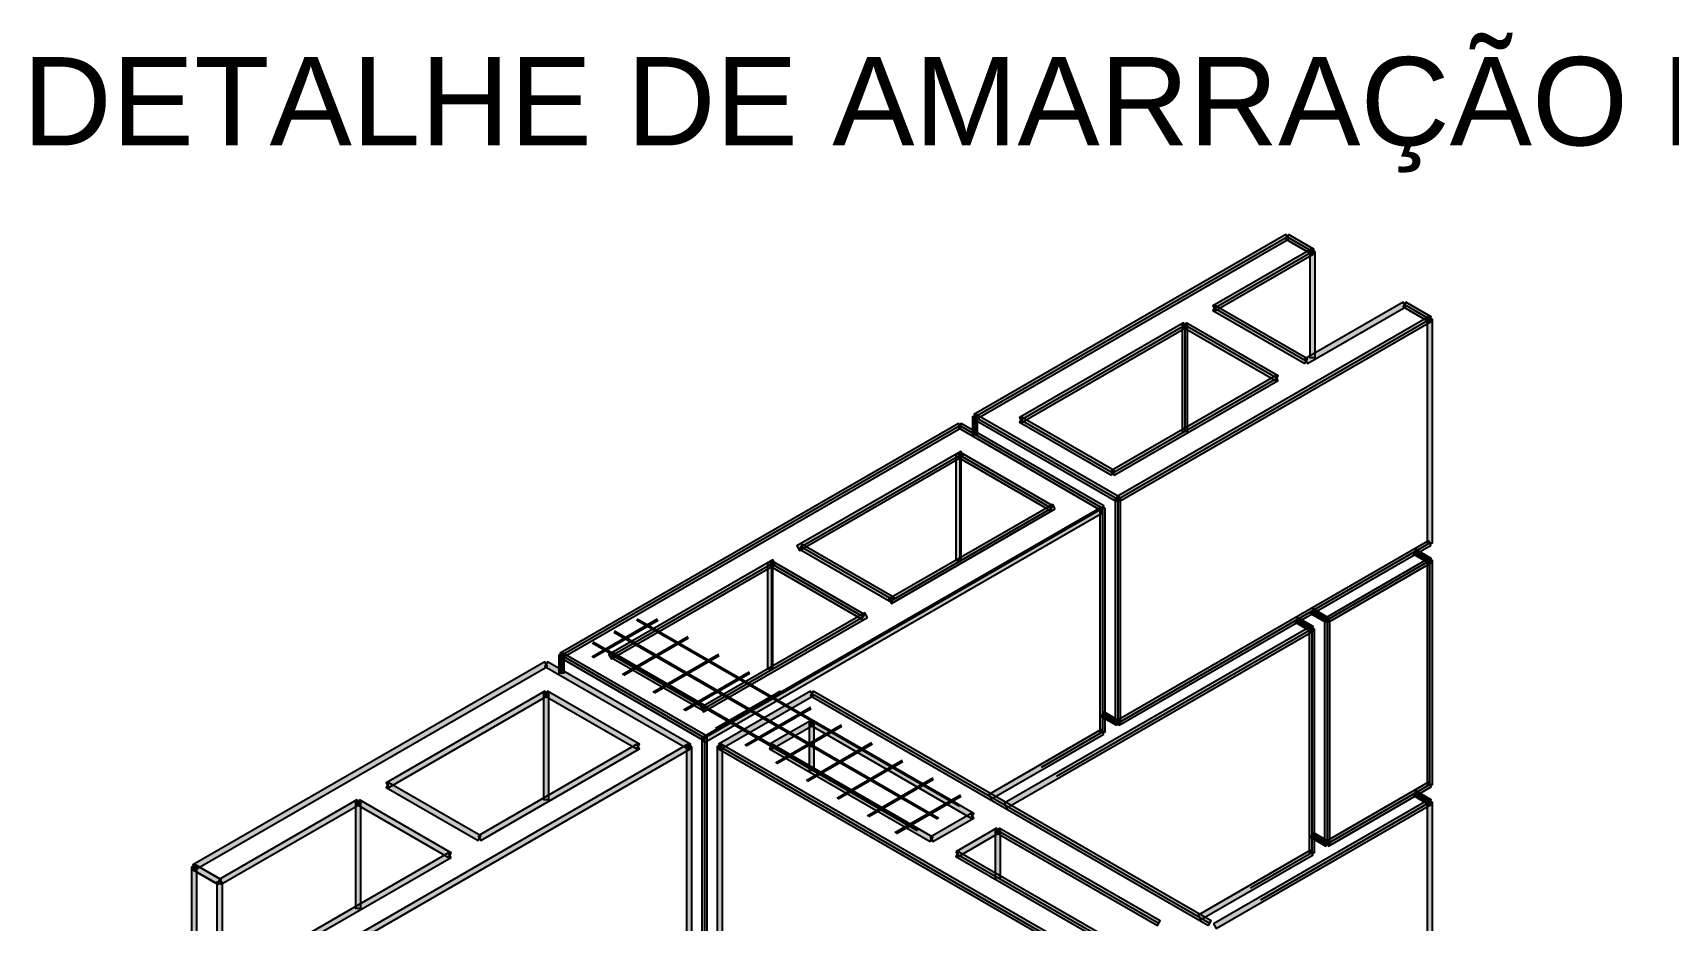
# Model space of a CAD drawing. Extents: x 0 to 119, y 0 to 84.
# Drawn here: x 61.5 to 67.05, y 63.28 to 66.3 of the extents above; entities that cross this region are included whole.
import ezdxf

# ---------------------------------------------------------------- set-up
doc = ezdxf.new("R2010")
doc.units = 0
doc.header["$MEASUREMENT"] = 0
doc.layers.add('3', color=7, linetype='CONTINUOUS')
doc.layers.add('4', color=5, linetype='CONTINUOUS')
doc.styles.add('TQS_ARIAL', font='arial.ttf')

msp = doc.modelspace()

# ---------------------------------------------------------------- linework, layer by layer
at = {"layer": '3', "color": 7, "linetype": 'Continuous'}
for p, q in [((64.693041, 64.992408), (65.752189, 65.603907)), ((65.752189, 65.603907), (65.838791, 65.553907)), ((65.505143, 65.361276), (65.838791, 65.553907)), ((65.816913, 65.181276), (65.505143, 65.361276)), ((65.816913, 65.181276), (65.505143, 65.361276)), ((66.15056, 65.373907), (66.237163, 65.323907)), ((64.848926, 64.982408), (65.405143, 65.303541)), ((65.178015, 64.712408), (66.237163, 65.323907)), ((65.178015, 64.712408), (66.237163, 65.323907)), ((65.405143, 65.303541), (65.405143, 64.943541)), ((65.716913, 65.123541), (65.405143, 65.303541)), ((65.160695, 64.802408), (65.716913, 65.123541)), ((63.29008, 64.182408), (64.64108, 64.962408)), ((64.64108, 64.962408), (65.126054, 64.682408)), ((64.693041, 64.992408), (64.693041, 64.932408)), ((64.693041, 64.992408), (65.178015, 64.712408)), ((64.848926, 64.982408), (65.160695, 64.802408)), ((64.102182, 64.551276), (64.64108, 64.862408)), ((64.64108, 64.862408), (64.64108, 64.502408)), ((64.64108, 64.862408), (64.952849, 64.682408)), ((63.775054, 63.902408), (65.126054, 64.682408)), ((63.775054, 63.902408), (65.126054, 64.682408)), ((64.413951, 64.371276), (64.952849, 64.682408)), ((65.126054, 64.682408), (65.126054, 63.922408)), ((65.178015, 64.712408), (65.178015, 63.952408)), ((65.178015, 64.712408), (65.178015, 63.952408)), ((65.178015, 63.952408), (66.237163, 64.563907)), ((64.413951, 64.371276), (64.102182, 64.551276)), ((65.888156, 64.302408), (66.237163, 64.503907)), ((66.185202, 64.533907), (66.237163, 64.503907)), ((66.237163, 63.743907), (66.237163, 64.503907)), ((63.463285, 64.182408), (64.002182, 64.493541)), ((64.002182, 64.493541), (64.002182, 64.133541)), ((64.313951, 64.313541), (64.002182, 64.493541)), ((63.775054, 64.002408), (64.313951, 64.313541)), ((65.784233, 64.302408), (65.836195, 64.272408)), ((65.836195, 64.332408), (65.888156, 64.302408)), ((65.888156, 64.302408), (65.888156, 63.542408)), ((64.970169, 63.772408), (65.836195, 64.272408)), ((65.836195, 64.272408), (65.836195, 63.512408)), ((63.29008, 64.182408), (63.775054, 63.902408)), ((63.29008, 64.182408), (63.775054, 63.902408)), ((63.29008, 64.182408), (63.29008, 64.122408)), ((63.463285, 64.182408), (63.775054, 64.002408)), ((63.775054, 63.902408), (64.260028, 64.182408)), ((64.138785, 64.052408), (65.489784, 63.272408)), ((65.126054, 63.982408), (65.178015, 63.952408)), ((63.775054, 63.902408), (63.775054, 63.142408)), ((64.918208, 63.802408), (65.126054, 63.922408)), ((63.827016, 63.872408), (65.178015, 63.092408)), ((65.888156, 63.542408), (66.237163, 63.743907)), ((65.662989, 63.352408), (66.237163, 63.683907)), ((66.185202, 63.713907), (66.237163, 63.683907)), ((66.185202, 63.713907), (66.237163, 63.683907)), ((64.770983, 63.587408), (65.316579, 63.272408)), ((65.836195, 63.572408), (65.888156, 63.542408)), ((64.632419, 63.507408), (65.178015, 63.192408)), ((65.628348, 63.392408), (65.836195, 63.512408))]:
    msp.add_line(p, q, dxfattribs=at)
for points in [[(64.688541, 65.000202), (64.697541, 64.984614), (65.756689, 65.596113), (65.747689, 65.611702), (64.688541, 65.000202)], [(65.756689, 65.611702), (65.747689, 65.596113), (65.834291, 65.546113), (65.843291, 65.561702), (65.756689, 65.611702)], [(65.843291, 65.546113), (65.834291, 65.561702), (65.500643, 65.36907), (65.509643, 65.353481), (65.843291, 65.546113)], [(65.847791, 65.553907), (65.829791, 65.553907), (65.829791, 65.193907), (65.847791, 65.193907), (65.847791, 65.553907)], [(65.812413, 65.173481), (65.821413, 65.18907), (65.509643, 65.36907), (65.500643, 65.353481), (65.812413, 65.173481)], [(66.15506, 65.366113), (66.14606, 65.381702), (65.812413, 65.18907), (65.821413, 65.173481), (66.15506, 65.366113)], [(66.232663, 65.316113), (66.241663, 65.331702), (66.15506, 65.381702), (66.14606, 65.366113), (66.232663, 65.316113)], [(65.409643, 65.295746), (65.400643, 65.311335), (64.844426, 64.990202), (64.853426, 64.974614), (65.409643, 65.295746)], [(65.173515, 64.720202), (65.182515, 64.704614), (66.241663, 65.316113), (66.232663, 65.331702), (65.173515, 64.720202)], [(65.414143, 65.303541), (65.396143, 65.303541), (65.396143, 64.943541), (65.414143, 64.943541), (65.414143, 65.303541)], [(65.409643, 65.311335), (65.400643, 65.295746), (65.712413, 65.115746), (65.721413, 65.131335), (65.409643, 65.311335)], [(66.246163, 65.323907), (66.228163, 65.323907), (66.228163, 64.563907), (66.246163, 64.563907), (66.246163, 65.323907)], [(65.721413, 65.115746), (65.712413, 65.131335), (65.156195, 64.810202), (65.165195, 64.794614), (65.721413, 65.115746)], [(64.697541, 65.000202), (64.688541, 64.984614), (65.173515, 64.704614), (65.182515, 64.720202), (64.697541, 65.000202)], [(64.64558, 64.954614), (64.63658, 64.970202), (63.28558, 64.190202), (63.29458, 64.174614), (64.64558, 64.954614)], [(65.121554, 64.674614), (65.130554, 64.690202), (64.64558, 64.970202), (64.63658, 64.954614), (65.121554, 64.674614)], [(64.702041, 64.992408), (64.684041, 64.992408), (64.684041, 64.932408), (64.702041, 64.932408), (64.702041, 64.992408)], [(65.156195, 64.794614), (65.165195, 64.810202), (64.853426, 64.990202), (64.844426, 64.974614), (65.156195, 64.794614)], [(64.653899, 64.859418), (64.644899, 64.875006), (64.088682, 64.553874), (64.097682, 64.538285), (64.653899, 64.859418)], [(64.64558, 64.865006), (64.62758, 64.865006), (64.62758, 64.505006), (64.64558, 64.505006), (64.64558, 64.865006)], [(64.948349, 64.674614), (64.957349, 64.690202), (64.64558, 64.870202), (64.63658, 64.854614), (64.948349, 64.674614)], [(65.126054, 64.66682), (65.117054, 64.682408), (63.766054, 63.902408), (63.775054, 63.88682), (65.126054, 64.66682)], [(64.965669, 64.679418), (64.956669, 64.695006), (64.400451, 64.373874), (64.409451, 64.358285), (64.965669, 64.679418)], [(65.135054, 64.682408), (65.117054, 64.682408), (65.117054, 63.922408), (65.135054, 63.922408), (65.135054, 64.682408)], [(65.169015, 63.952408), (65.187015, 63.952408), (65.187015, 64.712408), (65.169015, 64.712408), (65.169015, 63.952408)], [(64.409451, 64.363481), (64.418451, 64.37907), (64.106682, 64.55907), (64.097682, 64.543481), (64.409451, 64.363481)], [(66.241663, 64.556113), (66.232663, 64.571702), (65.173515, 63.960202), (65.182515, 63.944614), (66.241663, 64.556113)], [(64.015985, 64.491118), (64.006985, 64.506706), (63.450767, 64.185574), (63.459767, 64.169985), (64.015985, 64.491118)], [(64.309451, 64.305746), (64.318451, 64.321335), (64.006682, 64.501335), (63.997682, 64.485746), (64.309451, 64.305746)], [(66.241663, 64.496113), (66.232663, 64.511702), (65.883656, 64.310202), (65.892656, 64.294614), (66.241663, 64.496113)], [(66.232663, 64.496113), (66.241663, 64.511702), (66.189702, 64.541702), (66.180702, 64.526113), (66.232663, 64.496113)], [(66.228163, 63.743907), (66.246163, 63.743907), (66.246163, 64.503907), (66.228163, 64.503907), (66.228163, 63.743907)], [(64.006682, 64.496139), (63.988682, 64.496139), (63.988682, 64.136139), (64.006682, 64.136139), (64.006682, 64.496139)], [(65.883656, 64.294614), (65.892656, 64.310202), (65.840695, 64.340202), (65.831695, 64.324614), (65.883656, 64.294614)], [(64.327763, 64.311123), (64.318763, 64.326712), (63.762546, 64.005579), (63.771546, 63.989991), (64.327763, 64.311123)], [(64.792464, 63.680202), (64.801464, 63.664614), (65.840695, 64.264614), (65.831695, 64.280202), (64.792464, 63.680202)], [(65.831695, 64.264614), (65.840695, 64.280202), (65.788733, 64.310202), (65.779733, 64.294614), (65.831695, 64.264614)], [(65.897156, 64.302408), (65.879156, 64.302408), (65.879156, 63.542408), (65.897156, 63.542408), (65.897156, 64.302408)], [(65.845195, 64.272408), (65.827195, 64.272408), (65.827195, 63.512408), (65.845195, 63.512408), (65.845195, 64.272408)], [(63.29908, 64.182408), (63.28108, 64.182408), (63.28108, 64.122408), (63.29908, 64.122408), (63.29908, 64.182408)], [(63.770554, 63.894614), (63.779554, 63.910202), (63.29458, 64.190202), (63.28558, 64.174614), (63.770554, 63.894614)], [(63.770554, 63.994614), (63.779554, 64.010202), (63.467785, 64.190202), (63.458785, 64.174614), (63.770554, 63.994614)], [(63.242618, 64.144614), (63.233618, 64.160202), (62.03867, 63.470298), (62.04767, 63.45471), (63.242618, 64.144614)], [(63.718593, 63.864614), (63.727593, 63.880202), (63.242618, 64.160202), (63.233618, 64.144614), (63.718593, 63.864614)], [(63.242618, 64.044614), (63.233618, 64.060202), (62.694721, 63.74907), (62.703721, 63.733481), (63.242618, 64.044614)], [(63.545388, 63.864614), (63.554388, 63.880202), (63.242618, 64.060202), (63.233618, 64.044614), (63.545388, 63.864614)], [(63.822516, 63.880202), (63.831516, 63.864614), (64.143285, 64.044614), (64.134285, 64.060202), (63.822516, 63.880202)], [(65.485284, 63.264614), (65.494284, 63.280202), (64.143285, 64.060202), (64.134285, 64.044614), (65.485284, 63.264614)], [(63.247118, 64.052408), (63.229118, 64.052408), (63.229118, 63.692408), (63.247118, 63.692408), (63.247118, 64.052408)], [(64.143285, 63.944614), (64.134285, 63.960202), (63.995721, 63.880202), (64.004721, 63.864614), (64.143285, 63.944614)], [(64.147785, 63.952408), (64.129785, 63.952408), (64.129785, 63.792408), (64.147785, 63.792408), (64.147785, 63.952408)], [(64.143285, 63.960202), (64.134285, 63.944614), (64.679881, 63.629614), (64.688881, 63.645202), (64.143285, 63.960202)], [(65.173515, 63.944614), (65.182515, 63.960202), (65.130554, 63.990202), (65.121554, 63.974614), (65.173515, 63.944614)], [(63.766054, 63.142408), (63.784054, 63.142408), (63.784054, 63.902408), (63.766054, 63.902408), (63.766054, 63.142408)], [(65.130554, 63.914614), (65.121554, 63.930202), (64.740503, 63.710202), (64.749503, 63.694614), (65.130554, 63.914614)], [(62.523644, 63.190298), (62.532644, 63.17471), (63.727593, 63.864614), (63.718593, 63.880202), (62.523644, 63.190298)], [(63.00649, 63.56907), (63.01549, 63.553481), (63.554388, 63.864614), (63.545388, 63.880202), (63.00649, 63.56907)], [(63.732093, 63.872408), (63.714093, 63.872408), (63.714093, 63.112408), (63.732093, 63.112408), (63.732093, 63.872408)], [(63.836016, 63.872408), (63.818016, 63.872408), (63.818016, 63.112408), (63.836016, 63.112408), (63.836016, 63.872408)], [(63.831516, 63.880202), (63.822516, 63.864614), (65.173515, 63.084614), (65.182515, 63.100202), (63.831516, 63.880202)], [(64.541317, 63.549614), (64.550317, 63.565202), (64.004721, 63.880202), (63.995721, 63.864614), (64.541317, 63.549614)], [(62.703721, 63.74907), (62.694721, 63.733481), (63.00649, 63.553481), (63.01549, 63.56907), (62.703721, 63.74907)], [(65.883656, 63.550202), (65.892656, 63.534614), (66.241663, 63.736113), (66.232663, 63.751702), (65.883656, 63.550202)], [(62.125272, 63.420298), (62.134272, 63.40471), (62.603721, 63.675746), (62.594721, 63.691335), (62.125272, 63.420298)], [(62.608221, 63.683541), (62.590221, 63.683541), (62.590221, 63.323541), (62.608221, 63.323541), (62.608221, 63.683541)], [(62.603721, 63.691335), (62.594721, 63.675746), (62.90649, 63.495746), (62.91549, 63.511335), (62.603721, 63.691335)], [(65.502605, 63.270202), (65.511605, 63.254614), (66.241663, 63.676113), (66.232663, 63.691702), (65.502605, 63.270202)], [(66.232663, 63.676113), (66.241663, 63.691702), (66.189702, 63.721702), (66.180702, 63.706113), (66.232663, 63.676113)], [(66.246163, 63.683907), (66.228163, 63.683907), (66.228163, 62.923907), (66.246163, 62.923907), (66.246163, 63.683907)], [(64.541317, 63.565202), (64.550317, 63.549614), (64.688881, 63.629614), (64.679881, 63.645202), (64.541317, 63.565202)], [(64.627919, 63.515202), (64.636919, 63.499614), (64.775483, 63.579614), (64.766483, 63.595202), (64.627919, 63.515202)], [(64.779983, 63.587408), (64.761983, 63.587408), (64.761983, 63.427408), (64.779983, 63.427408), (64.779983, 63.587408)], [(64.775483, 63.595202), (64.766483, 63.579614), (65.312079, 63.264614), (65.321079, 63.280202), (64.775483, 63.595202)], [(65.883656, 63.534614), (65.892656, 63.550202), (65.840695, 63.580202), (65.831695, 63.564614), (65.883656, 63.534614)], [(62.91549, 63.495746), (62.90649, 63.511335), (62.437042, 63.240298), (62.446042, 63.22471), (62.91549, 63.495746)], [(65.173515, 63.184614), (65.182515, 63.200202), (64.636919, 63.515202), (64.627919, 63.499614), (65.173515, 63.184614)], [(65.840695, 63.504614), (65.831695, 63.520202), (65.450643, 63.300202), (65.459643, 63.284614), (65.840695, 63.504614)], [(62.05217, 63.462504), (62.03417, 63.462504), (62.03417, 62.702504), (62.05217, 62.702504), (62.05217, 63.462504)], [(62.124772, 63.403844), (62.134772, 63.421164), (62.04817, 63.471164), (62.03817, 63.453844), (62.124772, 63.403844)], [(62.125272, 63.40471), (62.134272, 63.420298), (62.04767, 63.470298), (62.03867, 63.45471), (62.125272, 63.40471)], [(62.139772, 63.412504), (62.119772, 63.412504), (62.119772, 62.652504), (62.139772, 62.652504), (62.139772, 63.412504)]]:
    msp.add_lwpolyline(points, dxfattribs=at)
for points in [[(64.688541, 65.000202), (65.756689, 65.596113), (65.747689, 65.611702)], [(64.688541, 65.000202), (65.747689, 65.611702), (64.688541, 65.000202)], [(65.756689, 65.611702), (65.747689, 65.596113), (65.834291, 65.546113)], [(65.756689, 65.611702), (65.834291, 65.546113), (65.843291, 65.561702)], [(65.756689, 65.611702), (65.843291, 65.561702), (65.756689, 65.611702)], [(64.688541, 65.000202), (64.697541, 64.984614), (65.756689, 65.596113)], [(65.843291, 65.546113), (65.834291, 65.561702), (65.500643, 65.36907)], [(65.843291, 65.546113), (65.500643, 65.36907), (65.509643, 65.353481)], [(65.843291, 65.546113), (65.509643, 65.353481), (65.843291, 65.546113)], [(65.847791, 65.553907), (65.829791, 65.553907), (65.829791, 65.193907)], [(65.847791, 65.553907), (65.829791, 65.193907), (65.847791, 65.193907)], [(65.847791, 65.553907), (65.847791, 65.193907), (65.847791, 65.553907)], [(65.812413, 65.173481), (65.509643, 65.36907), (65.500643, 65.353481)], [(65.812413, 65.173481), (65.500643, 65.353481), (65.812413, 65.173481)], [(65.812413, 65.173481), (65.821413, 65.18907), (65.509643, 65.36907)], [(66.15506, 65.366113), (66.14606, 65.381702), (65.812413, 65.18907)], [(66.15506, 65.366113), (65.812413, 65.18907), (65.821413, 65.173481)], [(66.15506, 65.366113), (65.821413, 65.173481), (66.15506, 65.366113)], [(66.232663, 65.316113), (66.15506, 65.381702), (66.14606, 65.366113)], [(66.232663, 65.316113), (66.14606, 65.366113), (66.232663, 65.316113)], [(66.232663, 65.316113), (66.241663, 65.331702), (66.15506, 65.381702)], [(65.409643, 65.295746), (65.400643, 65.311335), (64.844426, 64.990202)], [(65.409643, 65.295746), (64.844426, 64.990202), (64.853426, 64.974614)], [(65.409643, 65.295746), (64.853426, 64.974614), (65.409643, 65.295746)], [(65.173515, 64.720202), (66.241663, 65.316113), (66.232663, 65.331702)], [(65.173515, 64.720202), (66.232663, 65.331702), (65.173515, 64.720202)], [(65.173515, 64.720202), (65.182515, 64.704614), (66.241663, 65.316113)], [(65.414143, 65.303541), (65.396143, 65.303541), (65.396143, 64.943541)], [(65.414143, 65.303541), (65.396143, 64.943541), (65.414143, 64.943541)], [(65.409643, 65.311335), (65.400643, 65.295746), (65.712413, 65.115746)], [(65.409643, 65.311335), (65.712413, 65.115746), (65.721413, 65.131335)], [(65.409643, 65.311335), (65.721413, 65.131335), (65.409643, 65.311335)], [(65.414143, 65.303541), (65.414143, 64.943541), (65.414143, 65.303541)], [(66.246163, 65.323907), (66.228163, 65.323907), (66.228163, 64.563907)], [(66.246163, 65.323907), (66.228163, 64.563907), (66.246163, 64.563907)], [(66.246163, 65.323907), (66.246163, 64.563907), (66.246163, 65.323907)], [(65.721413, 65.115746), (65.712413, 65.131335), (65.156195, 64.810202)], [(65.721413, 65.115746), (65.156195, 64.810202), (65.165195, 64.794614)], [(65.721413, 65.115746), (65.165195, 64.794614), (65.721413, 65.115746)], [(64.697541, 65.000202), (64.688541, 64.984614), (65.173515, 64.704614)], [(64.697541, 65.000202), (65.173515, 64.704614), (65.182515, 64.720202)], [(64.697541, 65.000202), (65.182515, 64.720202), (64.697541, 65.000202)], [(64.64558, 64.954614), (64.63658, 64.970202), (63.28558, 64.190202)], [(64.64558, 64.954614), (63.28558, 64.190202), (63.29458, 64.174614)], [(64.64558, 64.954614), (63.29458, 64.174614), (64.64558, 64.954614)], [(65.121554, 64.674614), (64.64558, 64.970202), (64.63658, 64.954614)], [(65.121554, 64.674614), (64.63658, 64.954614), (65.121554, 64.674614)], [(65.121554, 64.674614), (65.130554, 64.690202), (64.64558, 64.970202)], [(64.702041, 64.992408), (64.684041, 64.992408), (64.684041, 64.932408)], [(64.702041, 64.992408), (64.684041, 64.932408), (64.702041, 64.932408)], [(64.702041, 64.992408), (64.702041, 64.932408), (64.702041, 64.992408)], [(65.156195, 64.794614), (64.853426, 64.990202), (64.844426, 64.974614)], [(65.156195, 64.794614), (64.844426, 64.974614), (65.156195, 64.794614)], [(65.156195, 64.794614), (65.165195, 64.810202), (64.853426, 64.990202)], [(64.653899, 64.859418), (64.644899, 64.875006), (64.088682, 64.553874)], [(64.653899, 64.859418), (64.088682, 64.553874), (64.097682, 64.538285)], [(64.653899, 64.859418), (64.097682, 64.538285), (64.653899, 64.859418)], [(64.64558, 64.865006), (64.62758, 64.865006), (64.62758, 64.505006)], [(64.64558, 64.865006), (64.62758, 64.505006), (64.64558, 64.505006)], [(64.948349, 64.674614), (64.64558, 64.870202), (64.63658, 64.854614)], [(64.948349, 64.674614), (64.63658, 64.854614), (64.948349, 64.674614)], [(64.948349, 64.674614), (64.957349, 64.690202), (64.64558, 64.870202)], [(64.64558, 64.865006), (64.64558, 64.505006), (64.64558, 64.865006)], [(65.126054, 64.66682), (65.117054, 64.682408), (63.766054, 63.902408)], [(65.126054, 64.66682), (63.766054, 63.902408), (63.775054, 63.88682)], [(65.126054, 64.66682), (63.775054, 63.88682), (65.126054, 64.66682)], [(64.965669, 64.679418), (64.956669, 64.695006), (64.400451, 64.373874)], [(64.965669, 64.679418), (64.400451, 64.373874), (64.409451, 64.358285)], [(64.965669, 64.679418), (64.409451, 64.358285), (64.965669, 64.679418)], [(65.135054, 64.682408), (65.117054, 64.682408), (65.117054, 63.922408)], [(65.135054, 64.682408), (65.117054, 63.922408), (65.135054, 63.922408)], [(65.135054, 64.682408), (65.135054, 63.922408), (65.135054, 64.682408)], [(65.169015, 63.952408), (65.187015, 63.952408), (65.187015, 64.712408)], [(65.169015, 63.952408), (65.187015, 64.712408), (65.169015, 64.712408)], [(65.169015, 63.952408), (65.169015, 64.712408), (65.169015, 63.952408)], [(64.409451, 64.363481), (64.106682, 64.55907), (64.097682, 64.543481)], [(64.409451, 64.363481), (64.418451, 64.37907), (64.106682, 64.55907)], [(66.241663, 64.556113), (66.232663, 64.571702), (65.173515, 63.960202)], [(66.241663, 64.556113), (65.173515, 63.960202), (65.182515, 63.944614)], [(66.241663, 64.556113), (65.182515, 63.944614), (66.241663, 64.556113)], [(64.015985, 64.491118), (64.006985, 64.506706), (63.450767, 64.185574)], [(64.309451, 64.305746), (64.006682, 64.501335), (63.997682, 64.485746)], [(64.309451, 64.305746), (64.318451, 64.321335), (64.006682, 64.501335)], [(64.409451, 64.363481), (64.097682, 64.543481), (64.409451, 64.363481)], [(66.241663, 64.496113), (66.232663, 64.511702), (65.883656, 64.310202)], [(66.232663, 64.496113), (66.189702, 64.541702), (66.180702, 64.526113)], [(66.232663, 64.496113), (66.180702, 64.526113), (66.232663, 64.496113)], [(66.232663, 64.496113), (66.241663, 64.511702), (66.189702, 64.541702)], [(66.228163, 63.743907), (66.246163, 63.743907), (66.246163, 64.503907)], [(66.228163, 63.743907), (66.246163, 64.503907), (66.228163, 64.503907)], [(66.228163, 63.743907), (66.228163, 64.503907), (66.228163, 63.743907)], [(64.015985, 64.491118), (63.450767, 64.185574), (63.459767, 64.169985)], [(64.015985, 64.491118), (63.459767, 64.169985), (64.015985, 64.491118)], [(64.006682, 64.496139), (63.988682, 64.496139), (63.988682, 64.136139)], [(64.006682, 64.496139), (63.988682, 64.136139), (64.006682, 64.136139)], [(64.309451, 64.305746), (63.997682, 64.485746), (64.309451, 64.305746)], [(64.006682, 64.496139), (64.006682, 64.136139), (64.006682, 64.496139)], [(66.241663, 64.496113), (65.883656, 64.310202), (65.892656, 64.294614)], [(66.241663, 64.496113), (65.892656, 64.294614), (66.241663, 64.496113)], [(65.883656, 64.294614), (65.840695, 64.340202), (65.831695, 64.324614)], [(65.883656, 64.294614), (65.892656, 64.310202), (65.840695, 64.340202)], [(64.327763, 64.311123), (64.318763, 64.326712), (63.762546, 64.005579)], [(64.327763, 64.311123), (63.762546, 64.005579), (63.771546, 63.989991)], [(64.327763, 64.311123), (63.771546, 63.989991), (64.327763, 64.311123)], [(64.792464, 63.680202), (65.840695, 64.264614), (65.831695, 64.280202)], [(64.792464, 63.680202), (65.831695, 64.280202), (64.792464, 63.680202)], [(65.831695, 64.264614), (65.788733, 64.310202), (65.779733, 64.294614)], [(65.831695, 64.264614), (65.779733, 64.294614), (65.831695, 64.264614)], [(65.831695, 64.264614), (65.840695, 64.280202), (65.788733, 64.310202)], [(65.883656, 64.294614), (65.831695, 64.324614), (65.883656, 64.294614)], [(65.897156, 64.302408), (65.879156, 64.302408), (65.879156, 63.542408)], [(65.897156, 64.302408), (65.879156, 63.542408), (65.897156, 63.542408)], [(65.897156, 64.302408), (65.897156, 63.542408), (65.897156, 64.302408)], [(64.792464, 63.680202), (64.801464, 63.664614), (65.840695, 64.264614)], [(65.845195, 64.272408), (65.827195, 64.272408), (65.827195, 63.512408)], [(65.845195, 64.272408), (65.827195, 63.512408), (65.845195, 63.512408)], [(65.845195, 64.272408), (65.845195, 63.512408), (65.845195, 64.272408)], [(63.29908, 64.182408), (63.28108, 64.182408), (63.28108, 64.122408)], [(63.29908, 64.182408), (63.28108, 64.122408), (63.29908, 64.122408)], [(63.770554, 63.894614), (63.29458, 64.190202), (63.28558, 64.174614)], [(63.770554, 63.894614), (63.28558, 64.174614), (63.770554, 63.894614)], [(63.770554, 63.894614), (63.779554, 63.910202), (63.29458, 64.190202)], [(63.29908, 64.182408), (63.29908, 64.122408), (63.29908, 64.182408)], [(63.770554, 63.994614), (63.467785, 64.190202), (63.458785, 64.174614)], [(63.770554, 63.994614), (63.458785, 64.174614), (63.770554, 63.994614)], [(63.770554, 63.994614), (63.779554, 64.010202), (63.467785, 64.190202)], [(63.242618, 64.144614), (63.233618, 64.160202), (62.03867, 63.470298)], [(63.242618, 64.144614), (62.03867, 63.470298), (62.04767, 63.45471)], [(63.242618, 64.144614), (62.04767, 63.45471), (63.242618, 64.144614)], [(63.718593, 63.864614), (63.242618, 64.160202), (63.233618, 64.144614)], [(63.718593, 63.864614), (63.233618, 64.144614), (63.718593, 63.864614)], [(63.718593, 63.864614), (63.727593, 63.880202), (63.242618, 64.160202)], [(63.242618, 64.044614), (63.233618, 64.060202), (62.694721, 63.74907)], [(63.545388, 63.864614), (63.242618, 64.060202), (63.233618, 64.044614)], [(63.545388, 63.864614), (63.554388, 63.880202), (63.242618, 64.060202)], [(63.822516, 63.880202), (64.143285, 64.044614), (64.134285, 64.060202)], [(63.822516, 63.880202), (64.134285, 64.060202), (63.822516, 63.880202)], [(65.485284, 63.264614), (64.143285, 64.060202), (64.134285, 64.044614)], [(65.485284, 63.264614), (65.494284, 63.280202), (64.143285, 64.060202)], [(63.242618, 64.044614), (62.694721, 63.74907), (62.703721, 63.733481)], [(63.242618, 64.044614), (62.703721, 63.733481), (63.242618, 64.044614)], [(63.247118, 64.052408), (63.229118, 64.052408), (63.229118, 63.692408)], [(63.247118, 64.052408), (63.229118, 63.692408), (63.247118, 63.692408)], [(63.545388, 63.864614), (63.233618, 64.044614), (63.545388, 63.864614)], [(63.247118, 64.052408), (63.247118, 63.692408), (63.247118, 64.052408)], [(63.822516, 63.880202), (63.831516, 63.864614), (64.143285, 64.044614)], [(65.485284, 63.264614), (64.134285, 64.044614), (65.485284, 63.264614)], [(64.143285, 63.944614), (64.134285, 63.960202), (63.995721, 63.880202)], [(64.147785, 63.952408), (64.129785, 63.952408), (64.129785, 63.792408)], [(64.147785, 63.952408), (64.129785, 63.792408), (64.147785, 63.792408)], [(64.143285, 63.960202), (64.134285, 63.944614), (64.679881, 63.629614)], [(64.143285, 63.960202), (64.679881, 63.629614), (64.688881, 63.645202)], [(64.143285, 63.960202), (64.688881, 63.645202), (64.143285, 63.960202)], [(64.147785, 63.952408), (64.147785, 63.792408), (64.147785, 63.952408)], [(65.173515, 63.944614), (65.130554, 63.990202), (65.121554, 63.974614)], [(65.173515, 63.944614), (65.121554, 63.974614), (65.173515, 63.944614)], [(65.173515, 63.944614), (65.182515, 63.960202), (65.130554, 63.990202)], [(63.766054, 63.142408), (63.784054, 63.142408), (63.784054, 63.902408)], [(63.766054, 63.142408), (63.784054, 63.902408), (63.766054, 63.902408)], [(63.766054, 63.142408), (63.766054, 63.902408), (63.766054, 63.142408)], [(64.143285, 63.944614), (63.995721, 63.880202), (64.004721, 63.864614)], [(64.143285, 63.944614), (64.004721, 63.864614), (64.143285, 63.944614)], [(65.130554, 63.914614), (65.121554, 63.930202), (64.740503, 63.710202)], [(65.130554, 63.914614), (64.740503, 63.710202), (64.749503, 63.694614)], [(65.130554, 63.914614), (64.749503, 63.694614), (65.130554, 63.914614)], [(62.523644, 63.190298), (63.727593, 63.864614), (63.718593, 63.880202)], [(62.523644, 63.190298), (63.718593, 63.880202), (62.523644, 63.190298)], [(62.523644, 63.190298), (62.532644, 63.17471), (63.727593, 63.864614)], [(63.00649, 63.56907), (63.554388, 63.864614), (63.545388, 63.880202)], [(63.00649, 63.56907), (63.545388, 63.880202), (63.00649, 63.56907)], [(63.00649, 63.56907), (63.01549, 63.553481), (63.554388, 63.864614)], [(63.732093, 63.872408), (63.714093, 63.872408), (63.714093, 63.112408)], [(63.732093, 63.872408), (63.714093, 63.112408), (63.732093, 63.112408)], [(63.732093, 63.872408), (63.732093, 63.112408), (63.732093, 63.872408)], [(63.836016, 63.872408), (63.818016, 63.872408), (63.818016, 63.112408)], [(63.836016, 63.872408), (63.818016, 63.112408), (63.836016, 63.112408)], [(63.831516, 63.880202), (63.822516, 63.864614), (65.173515, 63.084614)], [(63.831516, 63.880202), (65.173515, 63.084614), (65.182515, 63.100202)], [(63.831516, 63.880202), (65.182515, 63.100202), (63.831516, 63.880202)], [(63.836016, 63.872408), (63.836016, 63.112408), (63.836016, 63.872408)], [(64.541317, 63.549614), (64.004721, 63.880202), (63.995721, 63.864614)], [(64.541317, 63.549614), (63.995721, 63.864614), (64.541317, 63.549614)], [(64.541317, 63.549614), (64.550317, 63.565202), (64.004721, 63.880202)], [(62.703721, 63.74907), (62.694721, 63.733481), (63.00649, 63.553481)], [(62.703721, 63.74907), (63.00649, 63.553481), (63.01549, 63.56907)], [(62.703721, 63.74907), (63.01549, 63.56907), (62.703721, 63.74907)], [(65.883656, 63.550202), (66.241663, 63.736113), (66.232663, 63.751702)], [(65.883656, 63.550202), (66.232663, 63.751702), (65.883656, 63.550202)], [(65.883656, 63.550202), (65.892656, 63.534614), (66.241663, 63.736113)], [(62.125272, 63.420298), (62.603721, 63.675746), (62.594721, 63.691335)], [(62.125272, 63.420298), (62.594721, 63.691335), (62.125272, 63.420298)], [(62.125272, 63.420298), (62.134272, 63.40471), (62.603721, 63.675746)], [(62.608221, 63.683541), (62.590221, 63.683541), (62.590221, 63.323541)], [(62.608221, 63.683541), (62.590221, 63.323541), (62.608221, 63.323541)], [(62.603721, 63.691335), (62.594721, 63.675746), (62.90649, 63.495746)], [(62.603721, 63.691335), (62.90649, 63.495746), (62.91549, 63.511335)], [(62.603721, 63.691335), (62.91549, 63.511335), (62.603721, 63.691335)], [(62.608221, 63.683541), (62.608221, 63.323541), (62.608221, 63.683541)], [(65.502605, 63.270202), (66.241663, 63.676113), (66.232663, 63.691702)], [(65.502605, 63.270202), (66.232663, 63.691702), (65.502605, 63.270202)], [(65.502605, 63.270202), (65.511605, 63.254614), (66.241663, 63.676113)], [(66.232663, 63.676113), (66.189702, 63.721702), (66.180702, 63.706113)], [(66.232663, 63.676113), (66.180702, 63.706113), (66.232663, 63.676113)], [(66.232663, 63.676113), (66.241663, 63.691702), (66.189702, 63.721702)], [(66.246163, 63.683907), (66.228163, 63.683907), (66.228163, 62.923907)], [(66.246163, 63.683907), (66.228163, 62.923907), (66.246163, 62.923907)], [(66.246163, 63.683907), (66.246163, 62.923907), (66.246163, 63.683907)], [(64.541317, 63.565202), (64.688881, 63.629614), (64.679881, 63.645202)], [(64.541317, 63.565202), (64.679881, 63.645202), (64.541317, 63.565202)], [(64.541317, 63.565202), (64.550317, 63.549614), (64.688881, 63.629614)], [(64.627919, 63.515202), (64.775483, 63.579614), (64.766483, 63.595202)], [(64.627919, 63.515202), (64.766483, 63.595202), (64.627919, 63.515202)], [(64.627919, 63.515202), (64.636919, 63.499614), (64.775483, 63.579614)], [(64.779983, 63.587408), (64.761983, 63.587408), (64.761983, 63.427408)], [(64.779983, 63.587408), (64.761983, 63.427408), (64.779983, 63.427408)], [(64.775483, 63.595202), (64.766483, 63.579614), (65.312079, 63.264614)], [(64.775483, 63.595202), (65.312079, 63.264614), (65.321079, 63.280202)], [(64.775483, 63.595202), (65.321079, 63.280202), (64.775483, 63.595202)], [(64.779983, 63.587408), (64.779983, 63.427408), (64.779983, 63.587408)], [(65.883656, 63.534614), (65.840695, 63.580202), (65.831695, 63.564614)], [(65.883656, 63.534614), (65.831695, 63.564614), (65.883656, 63.534614)], [(65.883656, 63.534614), (65.892656, 63.550202), (65.840695, 63.580202)], [(62.91549, 63.495746), (62.90649, 63.511335), (62.437042, 63.240298)], [(65.173515, 63.184614), (64.636919, 63.515202), (64.627919, 63.499614)], [(65.173515, 63.184614), (65.182515, 63.200202), (64.636919, 63.515202)], [(65.840695, 63.504614), (65.831695, 63.520202), (65.450643, 63.300202)], [(65.840695, 63.504614), (65.450643, 63.300202), (65.459643, 63.284614)], [(65.840695, 63.504614), (65.459643, 63.284614), (65.840695, 63.504614)], [(62.05217, 63.462504), (62.03417, 63.462504), (62.03417, 62.702504)], [(62.05217, 63.462504), (62.03417, 62.702504), (62.05217, 62.702504)], [(62.124772, 63.403844), (62.04817, 63.471164), (62.03817, 63.453844)], [(62.124772, 63.403844), (62.03817, 63.453844), (62.124772, 63.403844)], [(62.125272, 63.40471), (62.04767, 63.470298), (62.03867, 63.45471)], [(62.125272, 63.40471), (62.03867, 63.45471), (62.125272, 63.40471)], [(62.125272, 63.40471), (62.134272, 63.420298), (62.04767, 63.470298)], [(62.124772, 63.403844), (62.134772, 63.421164), (62.04817, 63.471164)], [(62.05217, 63.462504), (62.05217, 62.702504), (62.05217, 63.462504)], [(62.91549, 63.495746), (62.437042, 63.240298), (62.446042, 63.22471)], [(62.91549, 63.495746), (62.446042, 63.22471), (62.91549, 63.495746)], [(65.173515, 63.184614), (64.627919, 63.499614), (65.173515, 63.184614)], [(62.139772, 63.412504), (62.119772, 63.412504), (62.119772, 62.652504)], [(62.139772, 63.412504), (62.119772, 62.652504), (62.139772, 62.652504)], [(62.139772, 63.412504), (62.139772, 62.652504), (62.139772, 63.412504)]]:
    msp.add_solid(points, dxfattribs=at)
at = {"layer": '4', "color": 5, "linetype": 'Continuous'}
for p, q in [((63.614759, 64.304783), (63.392221, 64.1763)), ((63.617259, 64.300453), (63.397221, 64.173413)), ((64.640121, 63.66874), (63.544576, 64.301254)), ((64.645121, 63.671627), (63.547076, 64.305584)), ((64.497533, 63.586417), (63.394695, 64.223141)), ((64.502533, 63.589304), (63.397195, 64.227471)), ((64.565632, 63.625734), (63.467296, 64.259859)), ((64.570632, 63.628621), (63.469796, 64.264189)), ((63.718683, 64.244783), (63.496144, 64.1163)), ((63.721183, 64.240453), (63.501144, 64.113413)), ((63.822606, 64.184783), (63.600067, 64.0563)), ((63.825106, 64.180453), (63.605067, 64.053413)), ((63.926529, 64.124783), (63.70399, 63.9963)), ((63.929029, 64.120453), (63.70899, 63.993413)), ((64.032952, 64.060453), (63.812913, 63.933413)), ((64.035452, 64.056123), (63.817913, 63.930527)), ((64.134375, 64.004783), (63.911836, 63.8763)), ((64.136875, 64.000453), (63.916836, 63.873413)), ((64.238298, 63.944783), (64.015759, 63.8163)), ((64.240798, 63.940453), (64.020759, 63.813413)), ((64.342221, 63.884783), (64.119682, 63.7563)), ((64.344721, 63.880453), (64.124682, 63.753413)), ((64.446144, 63.824783), (64.223605, 63.6963)), ((64.448644, 63.820453), (64.228605, 63.693413)), ((64.550067, 63.764783), (64.327528, 63.6363)), ((64.552567, 63.760453), (64.332528, 63.633413)), ((64.643825, 63.707669), (64.421286, 63.579186)), ((64.646325, 63.703339), (64.426286, 63.576299))]:
    msp.add_line(p, q, dxfattribs=at)

# ---------------------------------------------------------------- texts
at = {"layer": '3', "color": 7, "linetype": 'Continuous', "style": 'TQS_ARIAL'}
msp.add_text('DETALHE DE AMARRAÇÃO DE PAREDES NÃO ESTRUTURAIS', height=0.3, dxfattribs=at).set_placement((61.46078, 65.914203))

doc.saveas('drawing.dxf')
